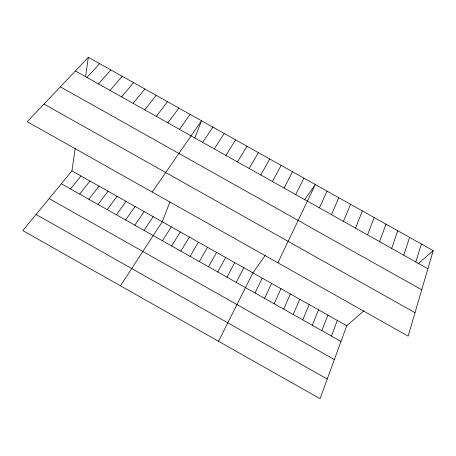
<?xml version="1.0" encoding="UTF-8"?>
<svg xmlns="http://www.w3.org/2000/svg" width="456" height="456" viewBox="0 0 456 456"><rect width="100%" height="100%" fill="white"/><g stroke="black" fill="none" stroke-linecap="round" stroke-linejoin="round"><path stroke-width="0.68" d="M363.968 310.775L346.742 325.738L320.038 398.692L22.8 230.588L71.94 170.886L75.211 148.234M85.534 76.813L88.35 57.308L433.2 250.623L408.16 336.135L27.235 121.701L88.35 57.308M415.815 261.961L421.384 244M403.737 255.183L409.573 237.382M391.67 248.417L397.769 230.764M379.609 241.646L385.97 224.147M331.421 336.055L337.343 320.437M367.553 234.886L374.176 217.54M169.963 201.888L162.233 221.764L120.43 285.798M194.74 138.208L201.529 120.754L152.184 192.039M321.856 330.663L327.944 315.142M355.509 228.125L362.395 210.934M312.297 325.27L318.55 309.846M343.471 221.371L350.618 204.328M302.744 319.884L309.162 304.557M293.191 314.497L299.774 299.267M331.432 214.616L338.842 197.733M283.643 309.111L290.392 293.983M274.102 303.73L281.016 288.699M319.405 207.868L327.077 191.138M264.56 298.349L271.645 283.415M277.875 262.793L315.318 184.543L304.534 199.808M255.029 292.974L262.274 278.137M295.727 194.581L303.913 178.153M218.51 341.27L252.909 272.859L265.187 255.491M236.254 282.384L243.823 267.74M284.071 188.043L292.513 171.758M227.008 277.174L234.743 262.627M272.426 181.511L281.118 165.374M217.774 271.964L225.663 257.509M208.54 266.76L216.594 252.396M260.786 174.979L269.73 158.99M199.312 261.556L207.52 247.289M249.147 168.452L258.352 152.606M190.084 256.352L198.457 242.176M237.519 161.926L246.975 146.233M180.861 251.153L189.394 237.069M171.644 245.955L180.337 231.967M225.902 155.405L235.604 139.855M162.433 240.757L171.279 226.866M214.286 148.89L224.238 133.488M202.675 142.375L212.884 127.121M144.016 230.371L153.182 216.668M134.816 225.184L144.142 211.573M125.617 219.997L135.101 206.477M179.476 129.356L190.186 114.399M116.422 214.81L126.067 201.387M107.234 209.629L117.038 196.297M167.888 122.858L178.849 108.038M98.051 204.448L108.009 191.212M156.3 116.354L167.512 101.688M88.869 199.272L98.986 186.128M79.692 194.096L89.969 181.043M144.723 109.862L156.186 95.338M70.52 188.926L80.951 175.965M133.152 103.369L144.865 88.988M121.587 96.877L133.551 82.65M110.033 90.396L122.242 76.306M98.479 83.915L110.939 69.973M86.931 77.434L99.642 63.64M417.827 263.978L433.2 250.623M75.394 70.959L427.893 268.738M60.317 86.839L421.72 289.822M43.97 104.071L415.023 312.708M71.94 170.886L346.742 325.738M61.349 183.751L340.991 341.453M49.145 198.577L334.362 359.567M36.052 214.485L327.243 379.01"/></g></svg>
